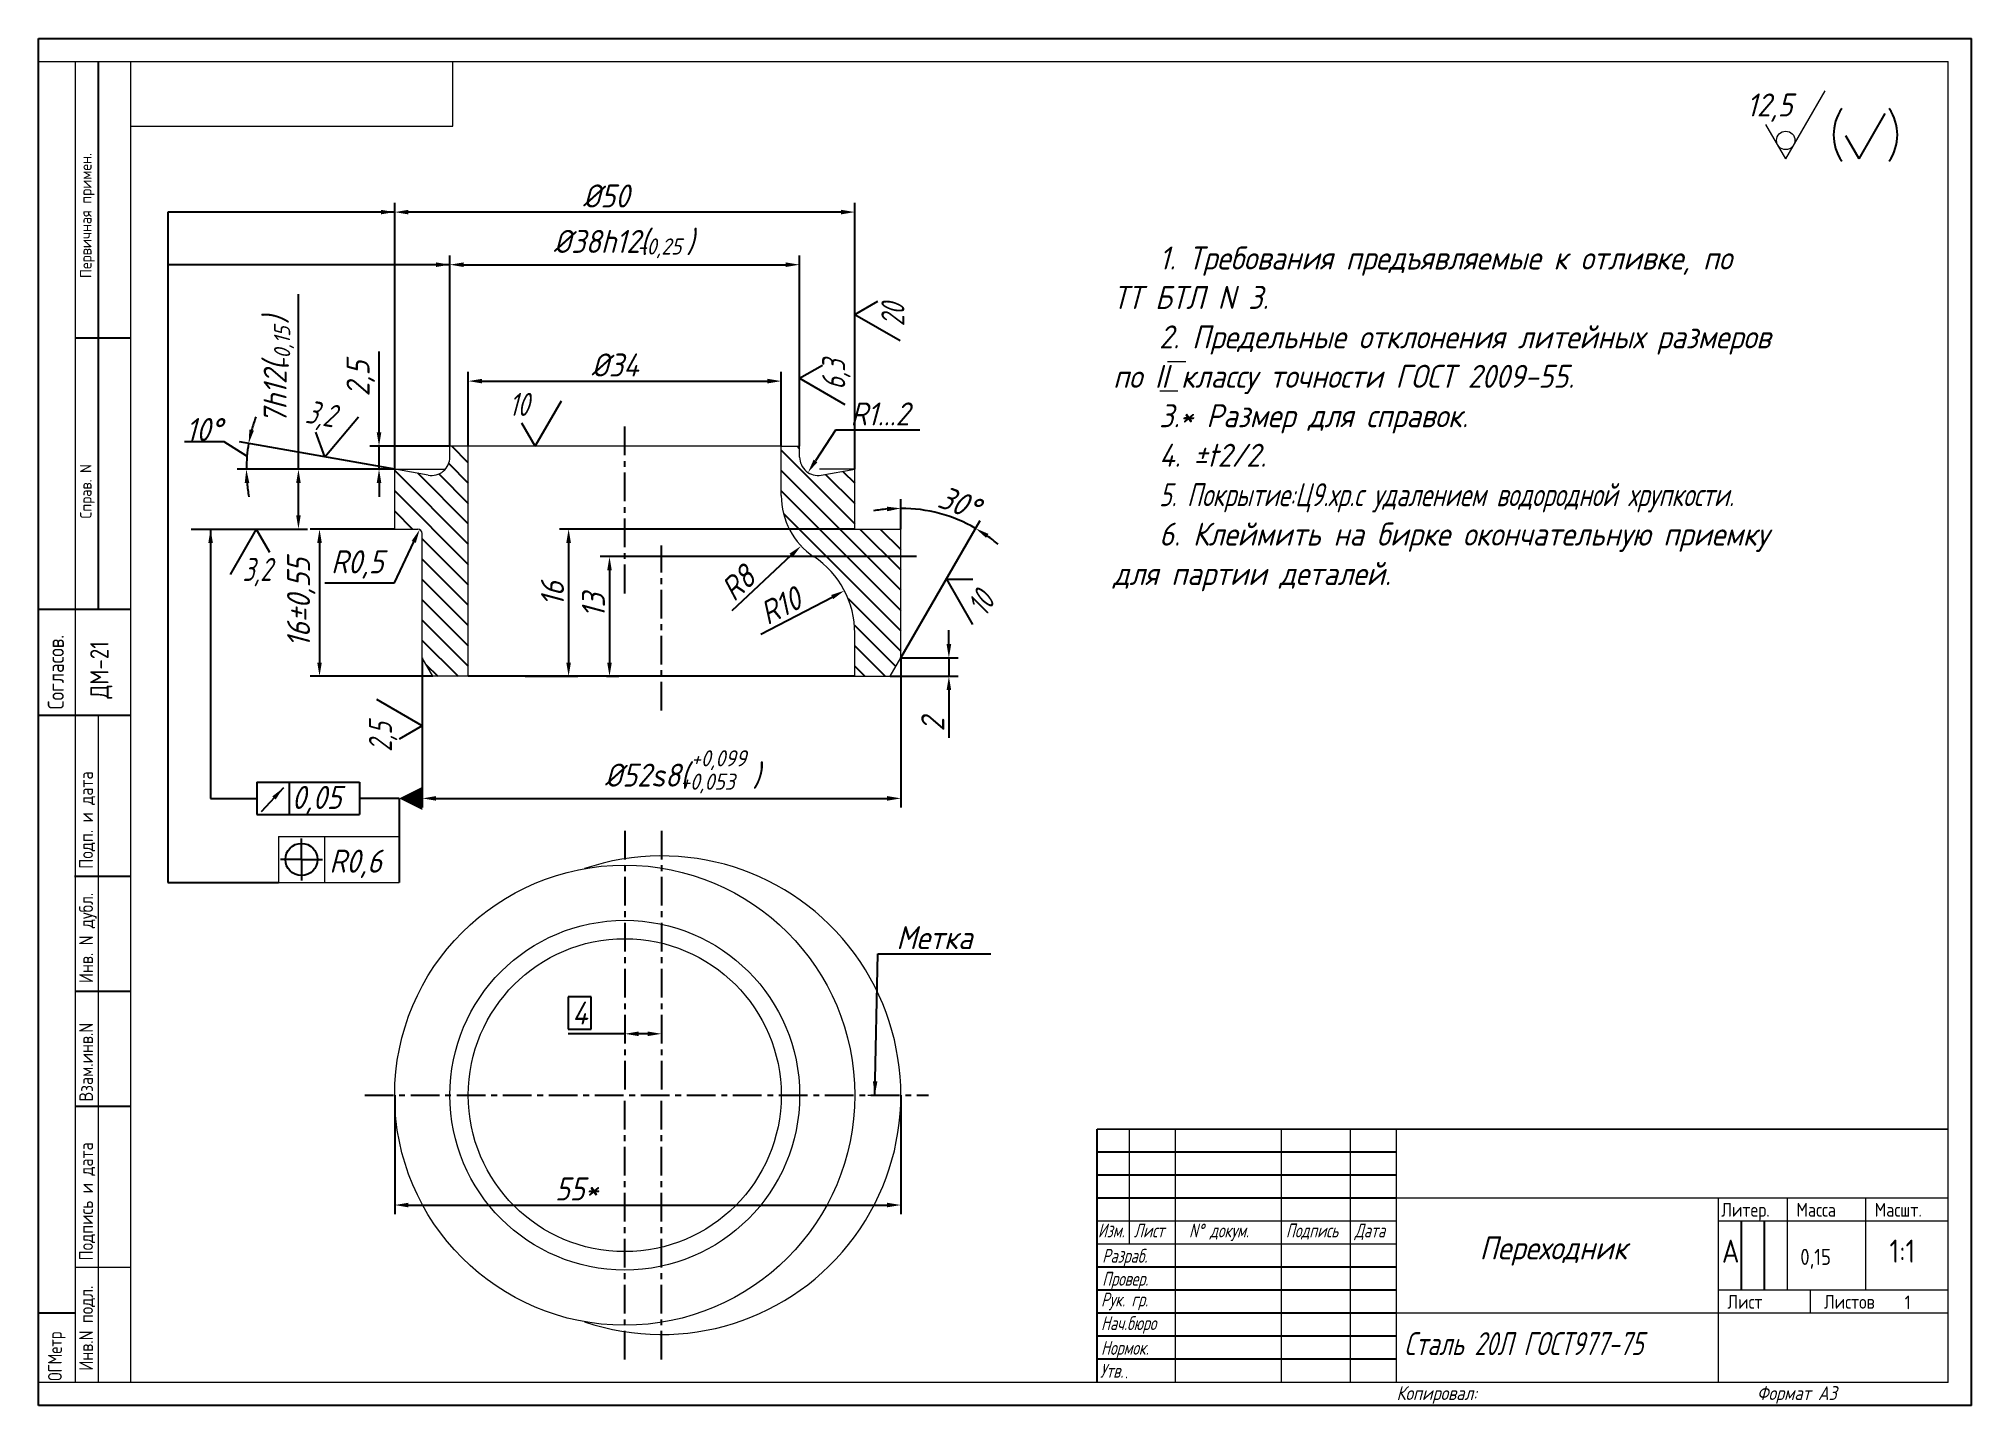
# Model space of a CAD drawing. Extents: x 6739 to 7159, y 0 to 297.
import ezdxf

# ---------------------------------------------------------------- set-up
doc = ezdxf.new("R2010")
doc.units = 0
doc.header["$MEASUREMENT"] = 0
doc.linetypes.add('CENTER', pattern=[2, 1.25, -0.25, 0.25, -0.25])
doc.layers.get('0').update_dxf_attribs({"linetype": 'CONTINUOUS'})
doc.layers.get('DEFPOINTS').update_dxf_attribs({"linetype": 'CONTINUOUS'})
doc.layers.add('TOST', color=110, linetype='CONTINUOUS', lineweight=20)
doc.styles.get("Standard").update_dxf_attribs({"font": 'simplex.shx', "width": 0.85, "oblique": 15, "height": 5})
doc.dimstyles.get("Standard").update_dxf_attribs({"dimtxt": 5, "dimasz": 3, "dimexe": 2, "dimexo": 0, "dimgap": 1, "dimtad": 1, "dimdec": 0, "dimdsep": 46, "dimlunit": 6, "dimtxsty": 'STANDARD', "dimcen": 0.09, "dimclrt": 7, "dimadec": 0, "dimazin": 0, "dimtfac": 1, "dimtdec": 0, "dimtmove": 0, "dimatfit": 3, "dimfxl": 1, "dimtolj": 1, "dimtzin": 0, "dimarcsym": 0})

# ---------------------------------------------------------------- blocks, each defined once
blk = doc.blocks.new('*D523')
at = {"color": 0, "lineweight": -2, "transparency": 16777216}
for p, q in [((6816.81, 190.43), (6798.48, 190.43)), ((6800.48, 187.43), (6800.48, 161.43)), ((6825.12, 158.43), (6798.48, 158.43))]:
    blk.add_line(p, q, dxfattribs=at)
at = {"color": 0, "transparency": 16777216}
for points in [[(6799.98, 187.43), (6800.98, 187.43), (6800.48, 190.43)], [(6799.98, 161.43), (6800.98, 161.43), (6800.48, 158.43)]]:
    blk.add_solid(points, dxfattribs=at)
at = {"layer": 'DEFPOINTS', "color": 0, "transparency": 16777216}
for p in [(6816.81, 190.43), (6800.48, 158.43), (6825.12, 158.43)]:
    blk.add_point(p, dxfattribs=at)
at = {"color": 7, "transparency": 16777216, "insert": (6796.51, 174.43), "char_height": 5, "attachment_point": 5, "rotation": 90}
blk.add_mtext('\\A1;16%%p0,55', dxfattribs=at)
blk = doc.blocks.new('_DOTSMALL')
at = {"color": 0, "linetype": 'ByBlock', "const_width": 0.5}
blk.add_lwpolyline([(-0.0625, 0, 1), (0.0625, 0, 1)], format="xyb", close=True, dxfattribs=at)
blk = doc.blocks.new('_NONE')
at = {"color": 0, "linetype": 'ByBlock'}
blk.add_circle((0, 0), 0.25, dxfattribs=at)
blk = doc.blocks.new('*D524')
at = {"color": 0, "lineweight": -2, "transparency": 16777216}
for p, q in [((6930.21, 184.43), (6861.5, 184.43)), ((6863.5, 181.43), (6863.5, 161.43)), ((6862.83, 158.43), (6865.5, 158.43))]:
    blk.add_line(p, q, dxfattribs=at)
at = {"color": 0, "transparency": 16777216}
for points in [[(6863, 181.43), (6864, 181.43), (6863.5, 184.43)], [(6863, 161.43), (6864, 161.43), (6863.5, 158.43)]]:
    blk.add_solid(points, dxfattribs=at)
at = {"layer": 'DEFPOINTS', "color": 0, "transparency": 16777216}
for p in [(6930.21, 184.43), (6862.83, 158.43), (6863.5, 158.43)]:
    blk.add_point(p, dxfattribs=at)
at = {"color": 7, "transparency": 16777216, "insert": (6860, 173.81), "char_height": 5, "attachment_point": 5, "rotation": 90}
blk.add_mtext('\\A1;13', dxfattribs=at)
blk = doc.blocks.new('*D525')
at = {"color": 0, "lineweight": -2, "transparency": 16777216}
for p, q in [((6937.25, 165.43), (6937.25, 168.43)), ((6926.81, 162.43), (6939.25, 162.43)), ((6937.25, 162.43), (6937.25, 158.43)), ((6924.5, 158.43), (6939.25, 158.43)), ((6937.25, 155.43), (6937.25, 145.09))]:
    blk.add_line(p, q, dxfattribs=at)
at = {"color": 0, "transparency": 16777216}
for points in [[(6936.75, 165.43), (6937.75, 165.43), (6937.25, 162.43)], [(6936.75, 155.43), (6937.75, 155.43), (6937.25, 158.43)]]:
    blk.add_solid(points, dxfattribs=at)
at = {"layer": 'DEFPOINTS', "color": 0, "transparency": 16777216}
for p in [(6926.81, 162.43), (6937.25, 162.43), (6924.5, 158.43)]:
    blk.add_point(p, dxfattribs=at)
at = {"color": 7, "transparency": 16777216, "insert": (6933.75, 147.95), "char_height": 5, "attachment_point": 5, "rotation": 90}
blk.add_mtext('\\A1;2', dxfattribs=at)
blk = doc.blocks.new('*D526')
at = {"color": 0, "lineweight": -2, "transparency": 16777216}
for p, q in [((6926.81, 190.43), (6926.81, 196.93)), ((6926.81, 162.43), (6944.06, 192.31))]:
    blk.add_line(p, q, dxfattribs=at)
for start, end in [(95.2907, 100.5813), (60, 90), (49.4187, 54.7093)]:
    blk.add_arc((6926.81, 162.43), 32.5, start, end, dxfattribs=at)
at = {"color": 0, "transparency": 16777216}
for points in [[(6923.79, 195.29), (6923.84, 194.29), (6926.81, 194.93)], [(6945.32, 188.53), (6945.86, 189.38), (6943.06, 190.57)]]:
    blk.add_solid(points, dxfattribs=at)
at = {"layer": 'DEFPOINTS', "color": 0, "transparency": 16777216}
for p in [(6932.46, 194.43), (6926.81, 190.43), (6926.81, 162.43), (6926.81, 162.43), (6924.5, 158.43)]:
    blk.add_point(p, dxfattribs=at)
at = {"color": 7, "transparency": 16777216, "insert": (6939.42, 196.15), "char_height": 5, "attachment_point": 5, "rotation": 339.4969}
blk.add_mtext('\\A1;30°', dxfattribs=at)
blk = doc.blocks.new('*D527')
at = {"color": 0, "lineweight": -2, "transparency": 16777216}
for p, q in [((6916.81, 190.43), (6852.61, 190.43)), ((6854.61, 187.43), (6854.61, 161.43)), ((6845.18, 158.43), (6856.61, 158.43))]:
    blk.add_line(p, q, dxfattribs=at)
at = {"color": 0, "transparency": 16777216}
for points in [[(6854.11, 187.43), (6855.11, 187.43), (6854.61, 190.43)], [(6854.11, 161.43), (6855.11, 161.43), (6854.61, 158.43)]]:
    blk.add_solid(points, dxfattribs=at)
at = {"layer": 'DEFPOINTS', "color": 0, "transparency": 16777216}
for p in [(6916.81, 190.43), (6845.18, 158.43), (6854.61, 158.43)]:
    blk.add_point(p, dxfattribs=at)
at = {"color": 7, "transparency": 16777216, "insert": (6851.11, 176.33), "char_height": 5, "attachment_point": 5, "rotation": 90}
blk.add_mtext('\\A1;16', dxfattribs=at)
blk = doc.blocks.new('*D528')
at = {"color": 0, "lineweight": -2, "transparency": 16777216}
blk.add_line((6896.4, 167.57), (6911.88, 175.66), dxfattribs=at)
at = {"color": 0, "transparency": 16777216}
blk.add_solid([(6911.65, 176.1), (6912.11, 175.21), (6914.54, 177.04)], dxfattribs=at)
at = {"layer": 'DEFPOINTS', "color": 0, "transparency": 16777216}
for p in [(6914.54, 177.04), (6896.81, 167.79)]:
    blk.add_point(p, dxfattribs=at)
at = {"color": 7, "transparency": 16777216, "insert": (6900.63, 173.73), "char_height": 5, "attachment_point": 5, "rotation": 27.5751}
blk.add_mtext('\\A1;R10', dxfattribs=at)
blk = doc.blocks.new('*D529')
at = {"color": 0, "lineweight": -2, "transparency": 16777216}
for p, q in [((6832.81, 208.43), (6832.81, 224.58)), ((6900.81, 208.43), (6900.81, 224.58)), ((6835.81, 222.58), (6897.81, 222.58))]:
    blk.add_line(p, q, dxfattribs=at)
at = {"color": 0, "transparency": 16777216}
for points in [[(6835.81, 223.08), (6835.81, 222.08), (6832.81, 222.58)], [(6897.81, 223.08), (6897.81, 222.08), (6900.81, 222.58)]]:
    blk.add_solid(points, dxfattribs=at)
at = {"layer": 'DEFPOINTS', "color": 0, "transparency": 16777216}
for p in [(6900.81, 222.58), (6832.81, 208.43), (6900.81, 208.43)]:
    blk.add_point(p, dxfattribs=at)
at = {"color": 7, "transparency": 16777216, "insert": (6864.66, 226.08), "char_height": 5, "attachment_point": 5}
blk.add_mtext('\\A1;%%c34', dxfattribs=at)
blk = doc.blocks.new('*D530')
at = {"color": 0, "lineweight": -2, "transparency": 16777216}
for p, q in [((6828.81, 208.43), (6828.81, 249.88)), ((6831.81, 247.88), (6901.81, 247.88)), ((6904.81, 208.43), (6904.81, 249.88))]:
    blk.add_line(p, q, dxfattribs=at)
at = {"color": 0, "transparency": 16777216}
for points in [[(6831.81, 248.38), (6831.81, 247.38), (6828.81, 247.88)], [(6901.81, 248.38), (6901.81, 247.38), (6904.81, 247.88)]]:
    blk.add_solid(points, dxfattribs=at)
at = {"layer": 'DEFPOINTS', "color": 0, "transparency": 16777216}
for p in [(6904.81, 247.88), (6828.81, 208.43), (6904.81, 208.43)]:
    blk.add_point(p, dxfattribs=at)
at = {"color": 7, "transparency": 16777216, "insert": (6866.6, 252.69), "char_height": 5, "attachment_point": 5}
blk.add_mtext('\\A1;%%c38h12(   )', dxfattribs=at)
blk = doc.blocks.new('*D531')
at = {"color": 0, "lineweight": -2, "transparency": 16777216}
for p, q in [((6816.81, 203.43), (6816.81, 261.31)), ((6916.81, 203.43), (6916.81, 261.31)), ((6913.81, 259.31), (6819.81, 259.31))]:
    blk.add_line(p, q, dxfattribs=at)
at = {"color": 0, "transparency": 16777216}
for points in [[(6819.81, 259.81), (6819.81, 258.81), (6816.81, 259.31)], [(6913.81, 259.81), (6913.81, 258.81), (6916.81, 259.31)]]:
    blk.add_solid(points, dxfattribs=at)
at = {"layer": 'DEFPOINTS', "color": 0, "transparency": 16777216}
for p in [(6816.81, 259.31), (6816.81, 203.43), (6916.81, 203.43)]:
    blk.add_point(p, dxfattribs=at)
at = {"color": 7, "transparency": 16777216, "insert": (6862.73, 262.81), "char_height": 5, "attachment_point": 5}
blk.add_mtext('\\A1;%%c50', dxfattribs=at)
blk = doc.blocks.new('*D532')
at = {"color": 0, "lineweight": -2, "transparency": 16777216}
for p, q in [((6822.81, 162.43), (6822.81, 129.9)), ((6926.81, 162.43), (6926.81, 129.9)), ((6825.81, 131.9), (6923.81, 131.9))]:
    blk.add_line(p, q, dxfattribs=at)
at = {"color": 0, "transparency": 16777216}
for points in [[(6825.81, 132.4), (6825.81, 131.4), (6822.81, 131.9)], [(6923.81, 132.4), (6923.81, 131.4), (6926.81, 131.9)]]:
    blk.add_solid(points, dxfattribs=at)
at = {"layer": 'DEFPOINTS', "color": 0, "transparency": 16777216}
for p in [(6822.81, 162.43), (6926.81, 162.43), (6926.81, 131.9)]:
    blk.add_point(p, dxfattribs=at)
at = {"color": 7, "transparency": 16777216, "insert": (6879.35, 136.71), "char_height": 5, "attachment_point": 5}
blk.add_mtext('\\A1;%%c52s8(     )', dxfattribs=at)
blk = doc.blocks.new('*D533')
at = {"color": 0, "lineweight": -2, "transparency": 16777216}
for p, q in [((6816.74, 178.75), (6820.95, 187.62)), ((6801.65, 178.75), (6816.74, 178.75))]:
    blk.add_line(p, q, dxfattribs=at)
at = {"color": 0, "transparency": 16777216}
blk.add_solid([(6820.5, 187.84), (6821.4, 187.41), (6822.24, 190.33)], dxfattribs=at)
at = {"layer": 'DEFPOINTS', "color": 0, "transparency": 16777216}
for p in [(6821.81, 189.43), (6822.24, 190.33)]:
    blk.add_point(p, dxfattribs=at)
at = {"color": 7, "transparency": 16777216, "insert": (6808.69, 182.73), "char_height": 5, "attachment_point": 5}
blk.add_mtext('\\A1;R0,5', dxfattribs=at)
blk = doc.blocks.new('*D534')
at = {"color": 0, "lineweight": -2, "transparency": 16777216}
for p, q in [((6795.9, 203.43), (6795.9, 241.49)), ((6816.81, 203.43), (6793.9, 203.43)), ((6795.9, 193.43), (6795.9, 200.43)), ((6772.57, 190.43), (6797.9, 190.43))]:
    blk.add_line(p, q, dxfattribs=at)
at = {"color": 0, "transparency": 16777216}
for points in [[(6795.4, 200.43), (6796.4, 200.43), (6795.9, 203.43)], [(6795.4, 193.43), (6796.4, 193.43), (6795.9, 190.43)]]:
    blk.add_solid(points, dxfattribs=at)
at = {"layer": 'DEFPOINTS', "color": 0, "transparency": 16777216}
for p in [(6816.81, 203.43), (6772.57, 190.43), (6795.9, 190.43)]:
    blk.add_point(p, dxfattribs=at)
at = {"color": 7, "transparency": 16777216, "insert": (6791.09, 225.01), "char_height": 5, "attachment_point": 5, "rotation": 90}
blk.add_mtext('\\A1;7h12(   )', dxfattribs=at)
blk = doc.blocks.new('*D648')
at = {"color": 0, "lineweight": -2, "transparency": 16777216}
blk.add_line((6890.15, 172.7), (6902.96, 184.72), dxfattribs=at)
at = {"color": 0, "transparency": 16777216}
blk.add_solid([(6902.61, 185.08), (6903.3, 184.35), (6905.14, 186.77)], dxfattribs=at)
at = {"layer": 'DEFPOINTS', "color": 0, "transparency": 16777216}
for p in [(6916.81, 197.72), (6905.14, 186.77)]:
    blk.add_point(p, dxfattribs=at)
at = {"color": 7, "transparency": 16777216, "insert": (6891.41, 178.68), "char_height": 5, "attachment_point": 5, "rotation": 43.1799}
blk.add_mtext('\\A1;R8', dxfattribs=at)
blk = doc.blocks.new('*D649')
at = {"color": 0, "lineweight": -2, "transparency": 16777216}
for p, q in [((6912.63, 211.95), (6908.27, 205.24)), ((6930.9, 211.95), (6912.63, 211.95))]:
    blk.add_line(p, q, dxfattribs=at)
at = {"color": 0, "transparency": 16777216}
blk.add_solid([(6907.85, 205.51), (6908.69, 204.97), (6906.63, 202.72)], dxfattribs=at)
at = {"layer": 'DEFPOINTS', "color": 0, "transparency": 16777216}
for p in [(6908.81, 206.08), (6906.63, 202.72)]:
    blk.add_point(p, dxfattribs=at)
at = {"color": 7, "transparency": 16777216, "insert": (6922.26, 215.45), "char_height": 5, "attachment_point": 5}
blk.add_mtext('\\A1;R1...2', dxfattribs=at)
blk = doc.blocks.new('*D650')
at = {"color": 0, "lineweight": -2, "transparency": 16777216}
for p, q in [((6813.41, 211.43), (6813.41, 229.05)), ((6828.81, 208.43), (6811.41, 208.43)), ((6813.41, 203.43), (6813.41, 208.43)), ((6816.81, 203.43), (6811.41, 203.43)), ((6813.41, 200.43), (6813.41, 197.43))]:
    blk.add_line(p, q, dxfattribs=at)
at = {"color": 0, "transparency": 16777216}
for points in [[(6812.91, 211.43), (6813.91, 211.43), (6813.41, 208.43)], [(6812.91, 200.43), (6813.91, 200.43), (6813.41, 203.43)]]:
    blk.add_solid(points, dxfattribs=at)
at = {"layer": 'DEFPOINTS', "color": 0, "transparency": 16777216}
for p in [(6828.81, 208.43), (6813.41, 203.43), (6816.81, 203.43)]:
    blk.add_point(p, dxfattribs=at)
at = {"color": 7, "transparency": 16777216, "insert": (6809.43, 223.13), "char_height": 5, "attachment_point": 5, "rotation": 90}
blk.add_mtext('\\A1;2,5', dxfattribs=at)
blk = doc.blocks.new('*D651')
at = {"color": 0, "lineweight": -2, "transparency": 16777216}
for p, q in [((6779.75, 209.35), (6771.13, 209.35)), ((6784.71, 206.24), (6779.75, 209.35)), ((6816.81, 203.43), (6783.1, 209.37)), ((6789.36, 203.43), (6782.58, 203.43))]:
    blk.add_line(p, q, dxfattribs=at)
for start, end in [(159.3294, 164.6647), (170, 180), (185.3353, 190.6706)]:
    blk.add_arc((6816.81, 203.43), 32.23, start, end, dxfattribs=at)
at = {"color": 0, "transparency": 16777216}
for points in [[(6786.22, 211.84), (6785.24, 212.06), (6785.07, 209.02)], [(6784.22, 200.41), (6785.22, 200.45), (6784.58, 203.43)]]:
    blk.add_solid(points, dxfattribs=at)
at = {"layer": 'DEFPOINTS', "color": 0, "transparency": 16777216}
for p in [(6784.64, 205.3), (6789.36, 203.43), (6816.81, 203.43), (6816.81, 203.43), (6824.12, 202.14)]:
    blk.add_point(p, dxfattribs=at)
at = {"color": 7, "transparency": 16777216, "insert": (6775.34, 212.05), "char_height": 5, "attachment_point": 5}
blk.add_mtext('\\A1;10°', dxfattribs=at)
blk = doc.blocks.new('*D652')
at = {"color": 0, "lineweight": -2, "transparency": 16777216}
for p, q in [((6816.81, 67.4), (6816.81, 41.53)), ((6926.81, 67.4), (6926.81, 41.53)), ((6819.81, 43.53), (6923.81, 43.53))]:
    blk.add_line(p, q, dxfattribs=at)
at = {"color": 0, "transparency": 16777216}
for points in [[(6819.81, 44.03), (6819.81, 43.03), (6816.81, 43.53)], [(6923.81, 44.03), (6923.81, 43.03), (6926.81, 43.53)]]:
    blk.add_solid(points, dxfattribs=at)
at = {"layer": 'DEFPOINTS', "color": 0, "transparency": 16777216}
for p in [(6816.81, 67.4), (6926.81, 67.4), (6926.81, 43.53)]:
    blk.add_point(p, dxfattribs=at)
at = {"color": 7, "transparency": 16777216, "insert": (6856.37, 47.03), "char_height": 5, "attachment_point": 5}
blk.add_mtext('\\A1;55*', dxfattribs=at)
blk = doc.blocks.new('*D653')
at = {"color": 0, "lineweight": -2, "transparency": 16777216}
for p, q in [((6859.54, 88.74), (6854.51, 88.74)), ((6854.51, 88.74), (6854.51, 81.74)), ((6859.54, 81.74), (6859.54, 88.74)), ((6854.51, 81.74), (6859.54, 81.74)), ((6866.81, 80.74), (6854.51, 80.74)), ((6866.81, 81.03), (6866.81, 78.74)), ((6871.81, 80.74), (6869.81, 80.74)), ((6874.81, 81.03), (6874.81, 78.74))]:
    blk.add_line(p, q, dxfattribs=at)
at = {"color": 0, "transparency": 16777216}
for points in [[(6869.81, 81.24), (6869.81, 80.24), (6866.81, 80.74)], [(6871.81, 81.24), (6871.81, 80.24), (6874.81, 80.74)]]:
    blk.add_solid(points, dxfattribs=at)
at = {"layer": 'DEFPOINTS', "color": 0, "transparency": 16777216}
for p in [(6866.81, 81.03), (6874.81, 81.03), (6874.81, 80.74)]:
    blk.add_point(p, dxfattribs=at)
at = {"color": 7, "transparency": 16777216, "insert": (6857.03, 85.24), "char_height": 5, "attachment_point": 5}
blk.add_mtext('\\A1;4', dxfattribs=at)

msp = doc.modelspace()

# ---------------------------------------------------------------- hatches: boundary and pattern name
h = msp.add_hatch()
h.set_pattern_fill('ANSI31', scale=25, angle=90, style=0)
h.set_pattern_definition([(135, (7726.6096, -344.257), (-2.209709, -2.209709), [])])
h.paths.add_polyline_path([(6916.81, 190.43), (6916.81, 203.43), (6909.51, 202.14, -0.466308), (6904.81, 206.08), (6904.81, 208.43), (6900.81, 208.43), (6900.81, 197.72, 0.250155), (6907.91, 184.43, -0.25076), (6916.81, 167.79), (6916.81, 158.43), (6924.5, 158.43), (6926.81, 162.43), (6926.81, 190.43)])
h.paths.add_polyline_path([(6822.81, 189.43), (6822.81, 162.43), (6825.12, 158.43), (6832.81, 158.43), (6832.81, 208.43), (6828.81, 208.43), (6828.81, 206.08, -0.466308), (6824.12, 202.14), (6816.81, 203.43), (6816.81, 190.43), (6821.81, 190.43, -0.414214)])

# ---------------------------------------------------------------- linework, layer by layer
at = {"color": 7}
for p, q in [((6739.44, 297), (7159.44, 297)), ((6739.44, 0), (6739.44, 297)), ((7159.44, 0), (7159.44, 297)), ((6752.44, 173), (6752.44, 292)), ((7135.04, 270.88), (7140.73, 280.74)), ((7135.04, 270.88), (7132.16, 275.88)), ((6916.81, 237.09), (6921.81, 239.98)), ((6916.81, 237.09), (6926.67, 231.4)), ((6747.44, 232), (6759.44, 232)), ((6904.81, 223.19), (6909.81, 226.08)), ((6904.81, 223.19), (6914.67, 217.5)), ((6801.66, 206.1), (6808.98, 214.82)), ((6847.35, 208.43), (6853.04, 218.28)), ((6801.66, 206.1), (6799.69, 211.52)), ((6847.35, 208.43), (6844.46, 213.43)), ((6816.81, 203.43), (6789.36, 203.43)), ((6786.72, 190.43), (6781.03, 180.57)), ((6786.72, 190.43), (6789.61, 185.43)), ((6936.71, 179.57), (6942.4, 169.72)), ((6936.71, 179.57), (6942.48, 179.57)), ((6739.44, 173), (6759.44, 173)), ((6916.81, 158.43), (6832.81, 158.43)), ((6822.81, 147.68), (6812.96, 153.37)), ((6739.44, 150), (6759.44, 150)), ((6822.81, 147.68), (6817.81, 144.8)), ((6786.88, 135.4), (6809.14, 135.4)), ((6786.88, 135.4), (6786.88, 128.4)), ((6793.88, 135.4), (6793.88, 128.4)), ((6809.14, 135.4), (6809.14, 128.4)), ((6817.81, 131.9), (6809.14, 131.9)), ((6817.81, 131.9), (6817.81, 113.63)), ((6786.88, 128.4), (6809.14, 128.4)), ((6786.88, 128.4), (6809.14, 128.4)), ((6796.56, 118.63), (6796.56, 123.19)), ((6796.56, 118.63), (6792, 118.63)), ((6796.56, 118.63), (6796.56, 114.08)), ((6796.56, 118.63), (6801.11, 118.63)), ((6747.25, 115), (6759.44, 115)), ((6747.44, 90), (6759.44, 90)), ((6747.44, 65), (6759.44, 65)), ((6969.44, 5), (6969.44, 60)), ((7034.44, 55), (6969.44, 55)), ((7034.44, 50), (6969.44, 50)), ((7034.44, 45), (6969.44, 45)), ((7109.44, 40), (7109.44, 25)), ((7114.44, 40), (7114.44, 25)), ((7034.44, 30), (6969.44, 30)), ((7034.44, 25), (6969.44, 25)), ((6747.44, 20), (6739.44, 20)), ((7034.44, 20), (6969.44, 20)), ((7034.44, 15), (6969.44, 15)), ((7034.44, 10), (6969.44, 10)), ((7159.44, 0), (6739.44, 0))]:
    msp.add_line(p, q, dxfattribs=at)
at = {"color": 7, "linetype": 'CENTER', "ltscale": 5}
for p, q in [((6866.81, 176.46), (6866.81, 213.62)), ((6874.81, 150.98), (6874.81, 186.83)), ((6866.81, 124.86), (6866.81, 67.4)), ((6874.81, 124.86), (6874.81, 67.4)), ((6810.3, 67.4), (6932.81, 67.4)), ((6866.81, 9.94), (6866.81, 67.4)), ((6874.81, 9.94), (6874.81, 67.4))]:
    msp.add_line(p, q, dxfattribs=at)
at = {"color": 7}
msp.add_lwpolyline([(6822.81, 131.9, 5, 0, 0), (6817.81, 131.9, 0, 0, 0)], format="xyseb", dxfattribs=at)
msp.add_circle((6796.56, 118.63), 3.5, dxfattribs=at)
for centre, start, end in [((7139.59, 276.09), 145.452, 214.548), ((7133.28, 276.09), 325.452, 34.548)]:
    msp.add_arc(centre, 10.08, start, end, dxfattribs=at)
at = {"layer": 'TOST', "color": 7}
for p, q in [((6739.44, 292), (7154.44, 292)), ((6747.44, 5), (6747.44, 292)), ((6759.44, 5), (6759.44, 292)), ((6829.44, 278), (6829.44, 292)), ((7154.44, 5), (7154.44, 292)), ((7119.12, 270.88), (7127.66, 285.66)), ((6759.44, 278), (6829.44, 278)), ((7119.12, 270.88), (7114.79, 278.38)), ((6984.78, 226.84), (6988.74, 226.84)), ((6983.07, 220.47), (6987.03, 220.47)), ((6828.81, 206.08), (6828.81, 208.43)), ((6832.81, 208.43), (6828.81, 208.43)), ((6900.81, 208.43), (6832.81, 208.43)), ((6832.81, 158.43), (6832.81, 208.43)), ((6900.81, 197.72), (6900.81, 208.43)), ((6900.81, 208.43), (6904.81, 208.43)), ((6904.81, 206.08), (6904.81, 208.43)), ((6816.81, 190.43), (6816.81, 203.43)), ((6824.12, 202.14), (6816.81, 203.43)), ((6816.81, 203.43), (6827.81, 203.43)), ((6916.81, 203.43), (6909.1, 203.43)), ((6909.51, 202.14), (6916.81, 203.43)), ((6916.81, 190.43), (6916.81, 203.43)), ((6816.81, 190.43), (6821.81, 190.43)), ((6822.81, 162.43), (6822.81, 189.43)), ((6916.81, 190.43), (6926.81, 190.43)), ((6926.81, 162.43), (6926.81, 190.43)), ((6916.81, 158.43), (6916.81, 167.79)), ((6825.12, 158.43), (6822.81, 162.43)), ((6924.5, 158.43), (6926.81, 162.43)), ((6832.81, 158.43), (6825.12, 158.43)), ((6916.81, 158.43), (6924.5, 158.43)), ((6752.44, 5), (6752.44, 150)), ((6791.56, 123.63), (6817.81, 123.63)), ((6791.56, 123.63), (6791.56, 113.63)), ((6801.56, 123.63), (6801.56, 113.63)), ((6817.81, 123.63), (6817.81, 113.63)), ((6791.56, 113.63), (6817.81, 113.63)), ((6919.62, 67.4), (6924.61, 67.4)), ((7154.44, 60), (6969.44, 60)), ((6969.44, 60), (7154.44, 60)), ((6969.44, 60), (6969.44, 5)), ((6976.44, 60), (6976.44, 35)), ((6986.44, 60), (6986.44, 5)), ((7009.44, 60), (7009.44, 5)), ((7024.44, 60), (7024.44, 5)), ((7034.44, 60), (7034.44, 5)), ((7154.44, 45), (7034.44, 45)), ((7104.44, 45), (7104.44, 5)), ((7119.44, 45), (7119.44, 25)), ((7136.44, 45), (7136.44, 25)), ((7034.44, 40), (6969.44, 40)), ((7154.44, 40), (7104.44, 40)), ((7034.44, 35), (6969.44, 35)), ((6747.44, 30), (6759.44, 30)), ((7154.44, 25), (7104.44, 25)), ((7124.44, 25), (7124.44, 20)), ((7154.44, 20), (7034.44, 20)), ((7154.44, 5), (6739.44, 5))]:
    msp.add_line(p, q, dxfattribs=at)
for centre, radius in [((7119.12, 274.88), 2), ((6866.81, 67.4), 50), ((6866.81, 67.4), 38), ((6866.81, 67.4), 34)]:
    msp.add_circle(centre, radius, dxfattribs=at)
for centre, radius, start, end in [((6824.81, 206.08), 4, 260, 0), ((6908.81, 206.08), 4, 180, 280), ((6916.81, 197.72), 16, 180, 236.1785), ((6821.81, 189.43), 1, 0, 90), ((6896.81, 167.79), 20, 0, 56.309), ((6874.81, 67.4), 52, 251.2091, 108.7909)]:
    msp.add_arc(centre, radius, start, end, dxfattribs=at)

# ---------------------------------------------------------------- texts
at = {"color": 7}
for s, height, width, p in [('Первичная примен.', 2.5, 0.85, (6750.94, 244.97)), ('Справ. N', 2.5, 0.85, (6750.94, 192.71)), ('Согласов.', 3.5, 0.8, (6744.92, 151.22)), ('ДМ-21', 4, 0.8, (6754.64, 153.59)), ('Подп. и дата', 3, 0.8, (6751.25, 116.6)), ('Инв. N дубл.', 3, 0.8, (6751.25, 91.76)), ('Взам.инв.N', 3, 0.8, (6751.25, 66.03)), ('Подпись и дата', 3, 0.8, (6751.25, 31.48)), ('Инв.N подл.', 3, 0.8, (6751.25, 7.52)), ('ОГМетр', 3, 0.75, (6744.49, 5.32))]:
    msp.add_text(s, height=height, rotation=90, dxfattribs=dict(at, width=width)).set_placement(p)
at = {"color": 7, "oblique": 15, "width": 0.7}
for s, p in [('Изм.', (6969.63, 36.5)), ('Лист', (6977.44, 36.5)), ('N%%d докум.', (6989.44, 36.5)), ('Подпись', (7010.49, 36.5)), ('Дата', (7025.44, 36.5)), ('Разраб.', (6970.56, 31)), ('Провер.', (6970.56, 26)), ('Рук. гр.', (6970.32, 21.49)), ('Нач.бюро', (6970.32, 16.36)), ('Нормок.', (6970.32, 11)), ('Утв.', (6970.09, 6))]:
    msp.add_text(s, height=3, dxfattribs=at).set_placement(p)
at = {"color": 7, "width": 0.7}
for p in [(6972.68, 10.91), (6975.55, 5.85)]:
    msp.add_text('.', height=3, dxfattribs=at).set_placement(p)
at = {"color": 7, "insert": (6925.83, 101.64), "char_height": 5, "attachment_point": 4}
msp.add_mtext('Метка', dxfattribs=at)
at = {"layer": 'TOST', "color": 7, "oblique": 15}
for s, height, width, p in [('12,5', 5, 0.85, (7110.6, 280.09)), ('-0,25', 3.5, 0.85, (6869.46, 250.09)), ('1. Требования предъявляемые к отливке, по', 5, 0.85, (6982.94, 246.83)), ('ТТ БТЛ N 3.', 5, 0.85, (6972.94, 238.26)), ('2. Предельные отклонения литейных размеров', 5, 0.85, (6982.94, 229.69)), ('по II классу точности ГОСТ 2009-55.', 5, 0.85, (6972.94, 221.12)), ('10', 5, 0.7, (6841.67, 215.02)), ('3.* Размер для справок.', 5, 0.85, (6982.94, 212.55)), ('4. %%pt2/2.', 5, 0.85, (6982.94, 203.97)), ('5. Покрытие:Ц9.хр.с удалением водородной хрупкости.', 5, 0.7, (6982.94, 195.4)), ('6. Клеймить на бирке окончательную приемку', 5, 0.85, (6982.94, 186.83)), ('3,2', 5, 0.7, (6783.76, 179.15)), ('для партии деталей.', 5, 0.85, (6972.94, 178.26)), ('+0,099', 3.5, 0.85, (6881.22, 138.86)), ('0,05', 5, 0.85, (6794.45, 129.61)), ('+0,053', 3.5, 0.85, (6878.86, 133.78)), ('R0,6', 5, 0.85, (6802.61, 115.76)), ('Переходник', 5, 0.85, (7052.58, 31.71)), ('Сталь 20Л ГОСТ977-75', 5, 0.7, (7036.2, 10.91)), ('Копировал:', 3, 0.81, (7034.53, 1.16)), ('Формат А3', 3, 0.81, (7112.85, 1.16))]:
    msp.add_text(s, height=height, dxfattribs=dict(at, width=width)).set_placement(p)
for s, height, rotation, width, p in [('20', 5, 90, 0.7, (6927.58, 234.48)), ('-0,15', 3.5, 90, 0.85, (6794.11, 225.37)), ('6,3', 5, 90, 0.7, (6914.72, 220.72)), ('3,2', 5, 350, 0.7, (6797.22, 213.57)), ('10', 5, 60, 0.7, (6945.27, 171.17)), ('2,5', 5, 90, 0.7, (6816.22, 142.01))]:
    msp.add_text(s, height=height, rotation=rotation, dxfattribs=dict(at, width=width)).set_placement(p)
at = {"layer": 'TOST', "color": 7, "width": 0.81}
for s, height, p in [('Литер.', 3, (7105.1, 41)), ('Масса', 3, (7121.44, 41)), ('Масшт.', 3, (7138.44, 41)), ('А', 5, (7105.24, 31.01)), ('0,15', 3.5, (7122.27, 30.51)), ('1:1', 5, (7141.66, 31.01)), ('Лист', 3, (7106.44, 21)), ('Листов', 3, (7127.44, 21)), ('1', 3, (7144.96, 20.88))]:
    msp.add_text(s, height=height, dxfattribs=at).set_placement(p)

# ---------------------------------------------------------------- dimensions: what is measured, and where the dimension line sits
at = {"color": 7}
for base, p1, p2, text, picture, middle in [((6816.81, 259.31), (6916.81, 203.43), (6816.81, 203.43), '%%c<>', '*D531', (6862.73, 259.31)), ((6904.81, 247.88), (6828.81, 208.43), (6904.81, 208.43), '%%c<>h12(   )', '*D530', (6866.6, 247.88)), ((6900.81, 222.58), (6832.81, 208.43), (6900.81, 208.43), '%%c<>', '*D529', (6864.66, 222.58)), ((6926.81, 131.9), (6822.81, 162.43), (6926.81, 162.43), '%%c<>s8(     )', '*D532', (6879.35, 131.9)), ((6926.81, 43.53), (6816.81, 67.4), (6926.81, 67.4), '<>*', '*D652', (6856.37, 43.53))]:
    dim = msp.add_linear_dim(base=base, p1=p1, p2=p2, text=text, dimstyle='STANDARD', override={"dimlfac": 0.5, "dimblk1": 'NONE', "dimblk2": 'DOTSMALL'}, dxfattribs=at)
    dim.commit()
    dim.dimension.update_dxf_attribs({"geometry": picture, "text_midpoint": middle, "dimtype": 160})
for base, p1, p2, text, picture, middle in [((6795.90017775, 190.42708238), (6816.81151263, 203.42708238), (6772.56692814, 190.42708238), '<>h12(   )', '*D534', (6795.90017775, 225.00594611)), ((6800.48, 158.43), (6816.81, 190.43), (6825.12, 158.43), '<>%%p0,55', '*D523', (6800.48, 174.43))]:
    dim = msp.add_linear_dim(base=base, p1=p1, p2=p2, angle=90, text=text, dimstyle='STANDARD', override={"dimlfac": 0.5, "dimblk1": 'NONE', "dimblk2": 'DOTSMALL'}, dxfattribs=at)
    dim.commit()
    dim.dimension.update_dxf_attribs({"geometry": picture, "text_midpoint": middle, "dimtype": 160})
for base, p1, p2, override, picture, middle in [((6813.41, 203.43), (6828.81, 208.43), (6816.81, 203.43), {"dimdec": 1, "dimlfac": 0.5, "dimblk1": 'NONE', "dimblk2": 'DOTSMALL'}, '*D650', (6813.41, 223.13)), ((6854.61, 158.43), (6916.81, 190.43), (6845.18, 158.43), {"dimlfac": 0.5, "dimblk1": 'NONE', "dimblk2": 'DOTSMALL'}, '*D527', (6854.61, 176.33)), ((6863.5, 158.43), (6930.21, 184.43), (6862.83, 158.43), {"dimlfac": 0.5, "dimblk1": 'NONE', "dimblk2": 'DOTSMALL'}, '*D524', (6863.5, 173.81)), ((6937.25, 162.43), (6924.5, 158.43), (6926.81, 162.43), {"dimlfac": 0.5, "dimblk1": 'NONE', "dimblk2": 'DOTSMALL'}, '*D525', (6937.25, 147.95))]:
    dim = msp.add_linear_dim(base=base, p1=p1, p2=p2, angle=90, dimstyle='STANDARD', override=override, dxfattribs=at)
    dim.commit()
    dim.dimension.update_dxf_attribs({"geometry": picture, "text_midpoint": middle, "dimtype": 160})
dim = msp.add_radius_dim(center=(6908.81, 206.08), mpoint=(6906.63, 202.72), text='R1...2', dimstyle='STANDARD', override={"dimtih": 1, "dimtoh": 1, "dimdec": 1, "dimlfac": 0.5, "dimblk1": 'NONE', "dimblk2": 'DOTSMALL', "dimtmove": 1}, dxfattribs=at)
dim.commit()
dim.dimension.update_dxf_attribs({"geometry": '*D649', "text_midpoint": (6912.63, 211.95), "dimtype": 164})
for base, line1, line2, override, picture, middle in [((6784.64, 205.3), ((6824.12, 202.14), (6816.81, 203.43)), ((6816.81, 203.43), (6789.36, 203.43)), {"dimgap": 0.2, "dimlfac": 0.5, "dimblk1": 'NONE', "dimblk2": 'DOTSMALL', "dimazin": 2, "dimtmove": 1}, '*D651', (6775.34, 212.05)), ((6932.46, 194.43), ((6926.81, 162.43), (6926.81, 190.43)), ((6924.5, 158.43), (6926.81, 162.43)), {"dimblk1": 'NONE', "dimblk2": 'DOTSMALL', "dimazin": 2}, '*D526', (6938.19, 192.87))]:
    dim = msp.add_angular_dim_2l(base=base, line1=line1, line2=line2, dimstyle='STANDARD', override=override, dxfattribs=at)
    dim.commit()
    dim.dimension.update_dxf_attribs({"geometry": picture, "text_midpoint": middle, "dimtype": 162})
for center, mpoint, override, picture, middle in [((6916.81, 197.72), (6905.14, 186.77), {"dimdec": 1, "dimlfac": 0.5, "dimcen": 0, "dimtofl": 0, "dimtmove": 1}, '*D648', (6893.8, 176.13)), ((6821.81, 189.43), (6822.24, 190.33), {"dimtih": 1, "dimtoh": 1, "dimdec": 1, "dimlfac": 0.5, "dimblk1": 'NONE', "dimblk2": 'DOTSMALL', "dimtmove": 1}, '*D533', (6816.74, 178.75)), ((6896.81, 167.79), (6914.54, 177.04), {"dimdec": 1, "dimlfac": 0.5, "dimblk1": 'NONE', "dimblk2": 'DOTSMALL', "dimtmove": 1}, '*D528', (6902.25, 170.63))]:
    dim = msp.add_radius_dim(center=center, mpoint=mpoint, dimstyle='STANDARD', override=override, dxfattribs=at)
    dim.commit()
    dim.dimension.update_dxf_attribs({"geometry": picture, "text_midpoint": middle, "dimtype": 164})
dim = msp.add_linear_dim(base=(6874.81, 80.74), p1=(6866.81, 81.03), p2=(6874.81, 81.03), dimstyle='STANDARD', override={"dimgap": -1, "dimlfac": 0.5, "dimblk1": 'NONE', "dimblk2": 'DOTSMALL'}, dxfattribs=at)
dim.commit()
dim.dimension.update_dxf_attribs({"geometry": '*D653', "text_midpoint": (6857.03, 80.74), "dimtype": 160})

# ---------------------------------------------------------------- leaders
for points, override in [([(6816.81, 259.31), (6767.55, 259.31), (6767.55, 247.88)], {"dimlfac": 0.5}), ([(6828.81, 247.88), (6767.55, 247.88), (6767.55, 113.63), (6791.56, 113.63)], {"dimlfac": 0.5}), ([(6776.81, 190.43), (6776.81, 131.9), (6786.88, 131.9)], {"dimlfac": 0.5}), ([(6792.62, 134.2), (6787.82, 129.01)], {"dimdec": 1})]:
    msp.add_leader(points, dimstyle='STANDARD', override=override, dxfattribs=at)
at = {"color": 7, "annotation_type": 0, "has_hookline": 1, "hookline_direction": 0, "text_width": 20.52}
msp.add_leader([(6921.16, 67.4), (6921.83, 98.14), (6924.83, 98.14)], dimstyle='STANDARD', override={"dimlfac": 0.5}, dxfattribs=at)

doc.saveas('drawing.dxf')
